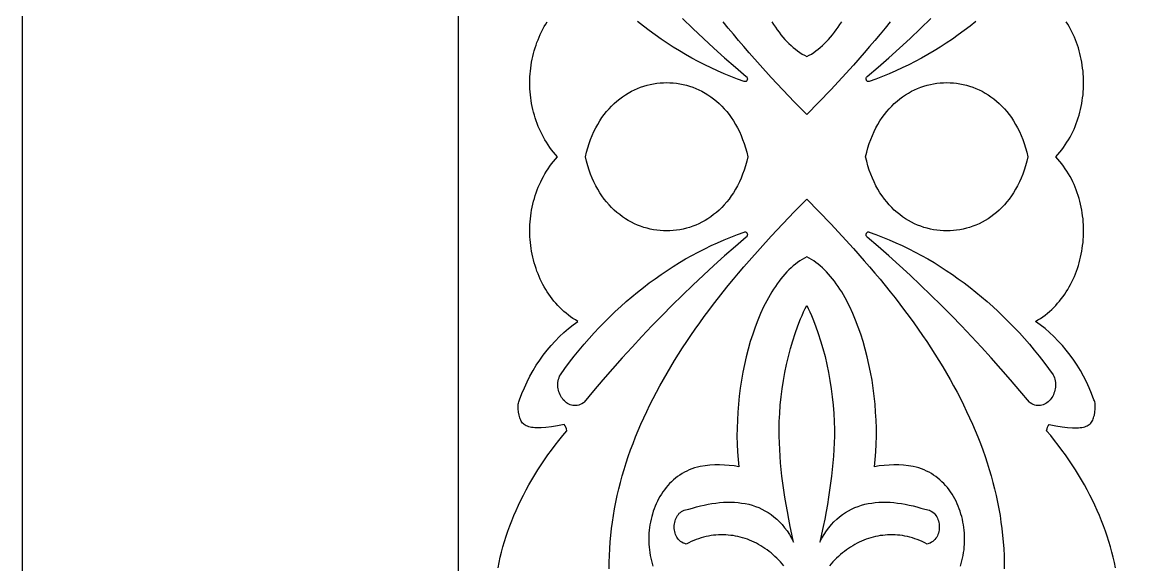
# Model space of a CAD drawing. Extents: x -335 to 335, y -262 to 262.
# Drawn here: x -335 to -207, y 21.9 to 84.1 of the extents above; entities that cross this region are included whole.
import ezdxf

# ---------------------------------------------------------------- set-up
doc = ezdxf.new("R2010")
doc.units = 0
doc.layers.add('LAYER_1', color=18, linetype='CONTINUOUS')

msp = doc.modelspace()

# ---------------------------------------------------------------- linework, layer by layer
at = {"layer": 'LAYER_1'}
for points in [[(335, -262.5), (335, 72.5), (140, 262.5), (-335, 262.5), (-335, -262.5)], [(185.59, 148.27), (119.67, 212.5), (-285, 212.5), (-285, -212.5), (285, -212.5), (285, 49.82), (192.78, 141.45)], [(-270.38, 68.69), (-270.25, 69.21), (-270.11, 69.72), (-269.96, 70.21), (-269.79, 70.68), (-269.61, 71.14), (-269.41, 71.58), (-269.2, 72.01), (-268.97, 72.41), (-268.74, 72.8), (-268.49, 73.18), (-268.23, 73.54), (-267.96, 73.88), (-267.68, 74.2), (-267.39, 74.51), (-267.09, 74.8), (-266.78, 75.07), (-266.46, 75.33), (-266.14, 75.57), (-265.8, 75.8), (-265.47, 76), (-265.12, 76.2), (-264.77, 76.37), (-264.42, 76.53), (-264.06, 76.67), (-263.69, 76.79), (-263.32, 76.9), (-262.95, 76.99), (-262.58, 77.07), (-262.2, 77.13), (-261.83, 77.17), (-261.45, 77.19), (-261.07, 77.2), (-260.69, 77.19), (-260.31, 77.17), (-259.93, 77.13), (-259.56, 77.07), (-259.19, 76.99), (-258.81, 76.9), (-258.45, 76.79), (-258.08, 76.67), (-257.72, 76.53), (-257.37, 76.37), (-257.02, 76.2), (-256.67, 76), (-256.33, 75.8), (-256, 75.57), (-255.68, 75.33), (-255.36, 75.07), (-255.05, 74.8), (-254.75, 74.51), (-254.46, 74.2), (-254.18, 73.88), (-253.91, 73.54), (-253.65, 73.18), (-253.4, 72.8), (-253.16, 72.41), (-252.94, 72.01), (-252.73, 71.58), (-252.53, 71.14), (-252.35, 70.68), (-252.18, 70.21), (-252.02, 69.72), (-251.88, 69.21), (-251.76, 68.69), (-251.88, 68.17), (-252.02, 67.66), (-252.18, 67.17), (-252.35, 66.69), (-252.53, 66.24), (-252.73, 65.8), (-252.94, 65.37), (-253.16, 64.96), (-253.4, 64.57), (-253.65, 64.2), (-253.91, 63.84), (-254.18, 63.5), (-254.46, 63.18), (-254.75, 62.87), (-255.05, 62.58), (-255.36, 62.3), (-255.68, 62.05), (-256, 61.81), (-256.33, 61.58), (-256.67, 61.37), (-257.02, 61.18), (-257.37, 61.01), (-257.72, 60.85), (-258.08, 60.71), (-258.45, 60.58), (-258.81, 60.48), (-259.19, 60.38), (-259.56, 60.31), (-259.93, 60.25), (-260.31, 60.21), (-260.69, 60.18), (-261.07, 60.18), (-261.45, 60.18), (-261.83, 60.21), (-262.2, 60.25), (-262.58, 60.31), (-262.95, 60.38), (-263.32, 60.48), (-263.69, 60.58), (-264.06, 60.71), (-264.42, 60.85), (-264.77, 61.01), (-265.12, 61.18), (-265.47, 61.37), (-265.8, 61.58), (-266.14, 61.81), (-266.46, 62.05), (-266.78, 62.3), (-267.09, 62.58), (-267.39, 62.87), (-267.68, 63.18), (-267.96, 63.5), (-268.23, 63.84), (-268.49, 64.2), (-268.74, 64.57), (-268.97, 64.96), (-269.2, 65.37), (-269.41, 65.8), (-269.61, 66.24), (-269.79, 66.69), (-269.96, 67.17), (-270.11, 67.66), (-270.25, 68.17)], [(-238.24, 68.69), (-238.12, 69.21), (-237.98, 69.72), (-237.82, 70.21), (-237.65, 70.68), (-237.47, 71.14), (-237.27, 71.58), (-237.06, 72.01), (-236.84, 72.41), (-236.6, 72.8), (-236.35, 73.18), (-236.09, 73.54), (-235.82, 73.88), (-235.54, 74.2), (-235.25, 74.51), (-234.95, 74.8), (-234.64, 75.07), (-234.32, 75.33), (-234, 75.57), (-233.67, 75.8), (-233.33, 76), (-232.98, 76.2), (-232.63, 76.37), (-232.28, 76.53), (-231.92, 76.67), (-231.55, 76.79), (-231.19, 76.9), (-230.81, 76.99), (-230.44, 77.07), (-230.07, 77.13), (-229.69, 77.17), (-229.31, 77.19), (-228.93, 77.2), (-228.55, 77.19), (-228.17, 77.17), (-227.8, 77.13), (-227.42, 77.07), (-227.05, 76.99), (-226.68, 76.9), (-226.31, 76.79), (-225.94, 76.67), (-225.58, 76.53), (-225.23, 76.37), (-224.88, 76.2), (-224.53, 76), (-224.2, 75.8), (-223.86, 75.57), (-223.54, 75.33), (-223.22, 75.07), (-222.91, 74.8), (-222.61, 74.51), (-222.32, 74.2), (-222.04, 73.88), (-221.77, 73.54), (-221.51, 73.18), (-221.26, 72.8), (-221.03, 72.41), (-220.8, 72.01), (-220.59, 71.58), (-220.39, 71.14), (-220.21, 70.68), (-220.04, 70.21), (-219.89, 69.72), (-219.75, 69.21), (-219.62, 68.69), (-219.75, 68.17), (-219.89, 67.66), (-220.04, 67.17), (-220.21, 66.69), (-220.39, 66.24), (-220.59, 65.8), (-220.8, 65.37), (-221.03, 64.96), (-221.26, 64.57), (-221.51, 64.2), (-221.77, 63.84), (-222.04, 63.5), (-222.32, 63.18), (-222.61, 62.87), (-222.91, 62.58), (-223.22, 62.3), (-223.54, 62.05), (-223.86, 61.81), (-224.2, 61.58), (-224.53, 61.37), (-224.88, 61.18), (-225.23, 61.01), (-225.58, 60.85), (-225.94, 60.71), (-226.31, 60.58), (-226.68, 60.48), (-227.05, 60.38), (-227.42, 60.31), (-227.8, 60.25), (-228.17, 60.21), (-228.55, 60.18), (-228.93, 60.18), (-229.31, 60.18), (-229.69, 60.21), (-230.07, 60.25), (-230.44, 60.31), (-230.81, 60.38), (-231.19, 60.48), (-231.55, 60.58), (-231.92, 60.71), (-232.28, 60.85), (-232.63, 61.01), (-232.98, 61.18), (-233.33, 61.37), (-233.67, 61.58), (-234, 61.81), (-234.32, 62.05), (-234.64, 62.3), (-234.95, 62.58), (-235.25, 62.87), (-235.54, 63.18), (-235.82, 63.5), (-236.09, 63.84), (-236.35, 64.2), (-236.6, 64.57), (-236.84, 64.96), (-237.06, 65.37), (-237.27, 65.8), (-237.47, 66.24), (-237.65, 66.69), (-237.82, 67.17), (-237.98, 67.66), (-238.12, 68.17)], [(-270.63, 40.45), (-270.81, 40.34), (-270.98, 40.26), (-271.16, 40.2), (-271.33, 40.16), (-271.5, 40.14), (-271.67, 40.14), (-271.83, 40.15), (-271.99, 40.19), (-272.14, 40.23), (-272.29, 40.3), (-272.43, 40.37), (-272.56, 40.46), (-272.69, 40.57), (-272.81, 40.68), (-272.93, 40.8), (-273.03, 40.94), (-273.13, 41.08), (-273.22, 41.23), (-273.3, 41.39), (-273.37, 41.55), (-273.43, 41.72), (-273.47, 41.9), (-273.51, 42.07), (-273.54, 42.25), (-273.55, 42.43), (-273.55, 42.62), (-273.54, 42.8), (-273.51, 42.98), (-273.47, 43.16), (-273.42, 43.34), (-273.35, 43.51), (-273.26, 43.68), (-272.74, 44.4), (-272.21, 45.11), (-271.67, 45.81), (-271.11, 46.5), (-270.55, 47.17), (-269.98, 47.83), (-269.4, 48.48), (-268.8, 49.11), (-268.2, 49.73), (-267.59, 50.34), (-266.97, 50.94), (-266.34, 51.52), (-265.71, 52.08), (-265.06, 52.63), (-264.41, 53.17), (-263.74, 53.7), (-263.07, 54.21), (-262.39, 54.7), (-261.71, 55.18), (-261.01, 55.65), (-260.31, 56.1), (-259.61, 56.54), (-258.89, 56.96), (-258.17, 57.36), (-257.44, 57.75), (-256.7, 58.13), (-255.96, 58.49), (-255.22, 58.83), (-254.46, 59.16), (-253.7, 59.47), (-252.94, 59.76), (-252.17, 60.04), (-252.11, 60.06), (-252.06, 60.06), (-252.01, 60.06), (-251.96, 60.04), (-251.92, 60.01), (-251.89, 59.97), (-251.86, 59.93), (-251.84, 59.88), (-251.82, 59.83), (-251.81, 59.78), (-251.81, 59.72), (-251.82, 59.67), (-251.83, 59.62), (-251.86, 59.57), (-251.89, 59.52), (-251.94, 59.48), (-253.18, 58.41), (-254.42, 57.32), (-255.64, 56.22), (-256.85, 55.1), (-258.05, 53.97), (-259.25, 52.82), (-260.43, 51.66), (-261.6, 50.48), (-262.76, 49.29), (-263.9, 48.08), (-265.04, 46.86), (-266.16, 45.62), (-267.28, 44.37), (-268.38, 43.1), (-269.47, 41.82), (-270.55, 40.52)], [(-238.06, 59.48), (-238.11, 59.52), (-238.14, 59.57), (-238.17, 59.62), (-238.18, 59.67), (-238.19, 59.72), (-238.19, 59.78), (-238.18, 59.83), (-238.16, 59.88), (-238.14, 59.93), (-238.11, 59.97), (-238.08, 60.01), (-238.04, 60.04), (-237.99, 60.06), (-237.94, 60.06), (-237.89, 60.06), (-237.83, 60.04), (-237.06, 59.76), (-236.3, 59.47), (-235.54, 59.16), (-234.78, 58.83), (-234.04, 58.49), (-233.3, 58.13), (-232.56, 57.75), (-231.83, 57.36), (-231.11, 56.96), (-230.39, 56.54), (-229.69, 56.1), (-228.99, 55.65), (-228.29, 55.18), (-227.61, 54.7), (-226.93, 54.21), (-226.26, 53.7), (-225.59, 53.17), (-224.94, 52.63), (-224.29, 52.08), (-223.66, 51.52), (-223.03, 50.94), (-222.41, 50.34), (-221.8, 49.73), (-221.2, 49.11), (-220.6, 48.48), (-220.02, 47.83), (-219.45, 47.17), (-218.89, 46.5), (-218.33, 45.81), (-217.79, 45.11), (-217.26, 44.4), (-216.74, 43.68), (-216.65, 43.51), (-216.58, 43.34), (-216.53, 43.16), (-216.49, 42.98), (-216.46, 42.8), (-216.45, 42.62), (-216.45, 42.43), (-216.46, 42.25), (-216.49, 42.07), (-216.53, 41.9), (-216.57, 41.72), (-216.63, 41.55), (-216.7, 41.39), (-216.78, 41.23), (-216.87, 41.08), (-216.97, 40.94), (-217.07, 40.8), (-217.19, 40.68), (-217.31, 40.57), (-217.44, 40.46), (-217.57, 40.37), (-217.71, 40.3), (-217.86, 40.23), (-218.01, 40.19), (-218.17, 40.15), (-218.33, 40.14), (-218.5, 40.14), (-218.67, 40.16), (-218.84, 40.2), (-219.02, 40.26), (-219.19, 40.34), (-219.37, 40.45), (-219.45, 40.52), (-220.53, 41.82), (-221.62, 43.1), (-222.72, 44.37), (-223.84, 45.62), (-224.96, 46.86), (-226.1, 48.08), (-227.24, 49.29), (-228.4, 50.48), (-229.57, 51.66), (-230.75, 52.82), (-231.95, 53.97), (-233.15, 55.1), (-234.36, 56.22), (-235.58, 57.32), (-236.82, 58.41)]]:
    msp.add_lwpolyline(points, close=True, dxfattribs=at)
for points in [[(-259.25, 84.55), (-258.05, 83.41), (-256.85, 82.27), (-255.64, 81.16), (-254.42, 80.05), (-253.18, 78.97), (-251.94, 77.9), (-251.89, 77.86), (-251.86, 77.81), (-251.83, 77.76), (-251.82, 77.71), (-251.81, 77.65), (-251.81, 77.6), (-251.82, 77.55), (-251.84, 77.5), (-251.86, 77.45), (-251.89, 77.41), (-251.92, 77.37), (-251.96, 77.34), (-252.01, 77.32), (-252.06, 77.31), (-252.11, 77.32), (-252.17, 77.33), (-252.94, 77.61), (-253.7, 77.91), (-254.46, 78.22), (-255.22, 78.55), (-255.96, 78.89), (-256.7, 79.25), (-257.44, 79.62), (-258.17, 80.02), (-258.89, 80.42), (-259.61, 80.84), (-260.31, 81.28), (-261.01, 81.73), (-261.71, 82.2), (-262.39, 82.68), (-263.07, 83.17), (-263.74, 83.68), (-264.41, 84.2)], [(-225.59, 84.2), (-226.26, 83.68), (-226.93, 83.17), (-227.61, 82.68), (-228.29, 82.2), (-228.99, 81.73), (-229.69, 81.28), (-230.39, 80.84), (-231.11, 80.42), (-231.83, 80.02), (-232.56, 79.62), (-233.3, 79.25), (-234.04, 78.89), (-234.78, 78.55), (-235.54, 78.22), (-236.3, 77.91), (-237.06, 77.61), (-237.83, 77.33), (-237.89, 77.32), (-237.94, 77.31), (-237.99, 77.32), (-238.04, 77.34), (-238.08, 77.37), (-238.11, 77.41), (-238.14, 77.45), (-238.16, 77.5), (-238.18, 77.55), (-238.19, 77.6), (-238.19, 77.65), (-238.18, 77.71), (-238.17, 77.76), (-238.14, 77.81), (-238.11, 77.86), (-238.06, 77.9), (-236.82, 78.97), (-235.58, 80.05), (-234.36, 81.16), (-233.15, 82.27), (-231.95, 83.41), (-230.75, 84.55)], [(-280.42, 21.53), (-280.3, 22.13), (-280.16, 22.74), (-280.01, 23.34), (-279.85, 23.94), (-279.67, 24.54), (-279.48, 25.14), (-279.28, 25.74), (-279.06, 26.34), (-278.83, 26.93), (-278.59, 27.52), (-278.33, 28.12), (-278.07, 28.71), (-277.79, 29.3), (-277.49, 29.88), (-277.19, 30.47), (-276.87, 31.05), (-276.54, 31.63), (-276.19, 32.2), (-275.84, 32.78), (-275.47, 33.35), (-275.09, 33.91), (-274.69, 34.48), (-274.28, 35.04), (-273.86, 35.6), (-273.43, 36.15), (-272.99, 36.7), (-272.53, 37.25), (-272.57, 37.47), (-272.64, 37.66), (-272.72, 37.83), (-272.82, 37.97), (-273.6, 37.83), (-274.3, 37.71), (-274.93, 37.64), (-275.48, 37.59), (-275.73, 37.58), (-275.96, 37.58), (-276.18, 37.59), (-276.38, 37.61), (-276.57, 37.63), (-276.74, 37.67), (-276.9, 37.71), (-277.05, 37.76), (-277.18, 37.82), (-277.3, 37.89), (-277.41, 37.96), (-277.51, 38.05), (-277.6, 38.14), (-277.68, 38.25), (-277.76, 38.36), (-277.82, 38.48), (-277.87, 38.61), (-277.92, 38.74), (-277.96, 38.89), (-278, 39.05), (-278.05, 39.38), (-278.09, 39.76), (-278.11, 39.89), (-278.11, 40.02), (-278.11, 40.16), (-278.1, 40.29), (-278.08, 40.43), (-278.04, 40.56), (-278, 40.69), (-277.94, 40.81), (-277.68, 41.51), (-277.39, 42.19), (-277.09, 42.86), (-276.75, 43.51), (-276.4, 44.15), (-276.03, 44.77), (-275.63, 45.36), (-275.22, 45.94), (-274.78, 46.5), (-274.33, 47.04), (-273.86, 47.55), (-273.37, 48.05), (-272.87, 48.52), (-272.34, 48.97), (-271.8, 49.39), (-271.25, 49.79), (-271.53, 49.96), (-271.82, 50.14), (-272.09, 50.33), (-272.35, 50.53), (-272.61, 50.74), (-272.86, 50.95), (-273.11, 51.17), (-273.34, 51.4), (-273.57, 51.64), (-273.79, 51.88), (-274, 52.13), (-274.21, 52.39), (-274.41, 52.65), (-274.6, 52.92), (-274.78, 53.19), (-274.95, 53.47), (-275.12, 53.76), (-275.28, 54.05), (-275.43, 54.35), (-275.57, 54.65), (-275.71, 54.95), (-275.83, 55.26), (-275.95, 55.57), (-276.06, 55.88), (-276.17, 56.2), (-276.26, 56.53), (-276.35, 56.85), (-276.43, 57.18), (-276.5, 57.51), (-276.56, 57.84), (-276.61, 58.17), (-276.66, 58.51), (-276.7, 58.85), (-276.73, 59.19), (-276.75, 59.52), (-276.76, 59.86), (-276.76, 60.2), (-276.76, 60.55), (-276.75, 60.89), (-276.73, 61.23), (-276.7, 61.57), (-276.66, 61.9), (-276.61, 62.24), (-276.56, 62.58), (-276.49, 62.92), (-276.42, 63.25), (-276.34, 63.58), (-276.25, 63.91), (-276.15, 64.24), (-276.04, 64.56), (-275.93, 64.88), (-275.8, 65.2), (-275.67, 65.52), (-275.52, 65.83), (-275.37, 66.14), (-275.21, 66.44), (-275.04, 66.74), (-274.86, 67.03), (-274.67, 67.32), (-274.48, 67.61), (-274.27, 67.89), (-274.05, 68.16), (-273.83, 68.43), (-273.6, 68.69), (-273.83, 68.95), (-274.05, 69.22), (-274.27, 69.49), (-274.48, 69.77), (-274.67, 70.06), (-274.86, 70.35), (-275.04, 70.64), (-275.21, 70.94), (-275.37, 71.24), (-275.52, 71.55), (-275.67, 71.86), (-275.8, 72.18), (-275.93, 72.49), (-276.04, 72.82), (-276.15, 73.14), (-276.25, 73.47), (-276.34, 73.8), (-276.42, 74.13), (-276.49, 74.46), (-276.56, 74.8), (-276.61, 75.13), (-276.66, 75.47), (-276.7, 75.81), (-276.73, 76.15), (-276.75, 76.49), (-276.76, 76.83), (-276.76, 77.17), (-276.76, 77.51), (-276.75, 77.85), (-276.73, 78.19), (-276.7, 78.53), (-276.66, 78.87), (-276.61, 79.2), (-276.56, 79.54), (-276.5, 79.87), (-276.43, 80.2), (-276.35, 80.53), (-276.26, 80.85), (-276.17, 81.17), (-276.06, 81.49), (-275.95, 81.81), (-275.83, 82.12), (-275.71, 82.43), (-275.57, 82.73), (-275.43, 83.03), (-275.28, 83.33), (-275.12, 83.62), (-274.95, 83.9), (-274.78, 84.18)], [(-235.43, 84.17), (-236, 83.46), (-236.59, 82.75), (-237.18, 82.04), (-237.78, 81.33), (-238.39, 80.62), (-239.64, 79.2), (-240.93, 77.79), (-242.25, 76.37), (-243.61, 74.96), (-245, 73.55), (-246.39, 74.96), (-247.75, 76.37), (-249.07, 77.79), (-250.36, 79.2), (-251.61, 80.62), (-252.22, 81.33), (-252.82, 82.04), (-253.41, 82.75), (-254, 83.46), (-254.57, 84.17)], [(-249.01, 84.19), (-248.81, 83.87), (-248.6, 83.56), (-248.39, 83.26), (-248.18, 82.97), (-247.96, 82.69), (-247.73, 82.42), (-247.51, 82.15), (-247.28, 81.9), (-247.04, 81.67), (-246.8, 81.44), (-246.55, 81.22), (-246.3, 81.02), (-246.05, 80.83), (-245.8, 80.65), (-245.53, 80.48), (-245.27, 80.33), (-245, 80.19), (-244.73, 80.33), (-244.47, 80.48), (-244.2, 80.65), (-243.95, 80.83), (-243.7, 81.02), (-243.45, 81.22), (-243.2, 81.44), (-242.96, 81.67), (-242.72, 81.9), (-242.49, 82.15), (-242.27, 82.42), (-242.04, 82.69), (-241.82, 82.97), (-241.61, 83.26), (-241.4, 83.56), (-241.19, 83.87), (-240.99, 84.19)], [(-209.58, 21.53), (-209.7, 22.13), (-209.84, 22.74), (-209.99, 23.34), (-210.15, 23.94), (-210.33, 24.54), (-210.52, 25.14), (-210.72, 25.74), (-210.94, 26.34), (-211.17, 26.93), (-211.41, 27.52), (-211.67, 28.12), (-211.93, 28.71), (-212.21, 29.3), (-212.51, 29.88), (-212.81, 30.47), (-213.13, 31.05), (-213.46, 31.63), (-213.81, 32.2), (-214.16, 32.78), (-214.53, 33.35), (-214.91, 33.91), (-215.31, 34.48), (-215.72, 35.04), (-216.14, 35.6), (-216.57, 36.15), (-217.01, 36.7), (-217.47, 37.25), (-217.43, 37.47), (-217.36, 37.66), (-217.28, 37.83), (-217.18, 37.97), (-216.4, 37.83), (-215.7, 37.71), (-215.07, 37.64), (-214.52, 37.59), (-214.27, 37.58), (-214.04, 37.58), (-213.82, 37.59), (-213.62, 37.61), (-213.43, 37.63), (-213.26, 37.67), (-213.1, 37.71), (-212.95, 37.76), (-212.82, 37.82), (-212.7, 37.89), (-212.59, 37.96), (-212.49, 38.05), (-212.4, 38.14), (-212.32, 38.25), (-212.24, 38.36), (-212.18, 38.48), (-212.13, 38.61), (-212.08, 38.74), (-212.04, 38.89), (-212, 39.05), (-211.95, 39.38), (-211.91, 39.76), (-211.89, 39.89), (-211.89, 40.02), (-211.89, 40.16), (-211.9, 40.29), (-211.92, 40.43), (-211.96, 40.56), (-212, 40.69), (-212.06, 40.81), (-212.32, 41.51), (-212.61, 42.19), (-212.91, 42.86), (-213.25, 43.51), (-213.6, 44.15), (-213.97, 44.77), (-214.37, 45.36), (-214.78, 45.94), (-215.22, 46.5), (-215.67, 47.04), (-216.14, 47.55), (-216.63, 48.05), (-217.13, 48.52), (-217.66, 48.97), (-218.2, 49.39), (-218.75, 49.79), (-218.47, 49.96), (-218.18, 50.14), (-217.91, 50.33), (-217.65, 50.53), (-217.39, 50.74), (-217.14, 50.95), (-216.89, 51.17), (-216.66, 51.4), (-216.43, 51.64), (-216.21, 51.88), (-216, 52.13), (-215.79, 52.39), (-215.59, 52.65), (-215.4, 52.92), (-215.22, 53.19), (-215.05, 53.47), (-214.88, 53.76), (-214.72, 54.05), (-214.57, 54.35), (-214.43, 54.65), (-214.29, 54.95), (-214.17, 55.26), (-214.05, 55.57), (-213.94, 55.88), (-213.83, 56.2), (-213.74, 56.53), (-213.65, 56.85), (-213.57, 57.18), (-213.5, 57.51), (-213.44, 57.84), (-213.39, 58.17), (-213.34, 58.51), (-213.3, 58.85), (-213.27, 59.19), (-213.25, 59.52), (-213.24, 59.86), (-213.24, 60.2), (-213.24, 60.55), (-213.25, 60.89), (-213.27, 61.23), (-213.3, 61.57), (-213.34, 61.9), (-213.39, 62.24), (-213.44, 62.58), (-213.51, 62.92), (-213.58, 63.25), (-213.66, 63.58), (-213.75, 63.91), (-213.85, 64.24), (-213.96, 64.56), (-214.07, 64.88), (-214.2, 65.2), (-214.33, 65.52), (-214.48, 65.83), (-214.63, 66.14), (-214.79, 66.44), (-214.96, 66.74), (-215.14, 67.03), (-215.33, 67.32), (-215.52, 67.61), (-215.73, 67.89), (-215.95, 68.16), (-216.17, 68.43), (-216.4, 68.69), (-216.17, 68.95), (-215.95, 69.22), (-215.73, 69.49), (-215.52, 69.77), (-215.33, 70.06), (-215.14, 70.35), (-214.96, 70.64), (-214.79, 70.94), (-214.63, 71.24), (-214.48, 71.55), (-214.33, 71.86), (-214.2, 72.18), (-214.07, 72.49), (-213.96, 72.82), (-213.85, 73.14), (-213.75, 73.47), (-213.66, 73.8), (-213.58, 74.13), (-213.51, 74.46), (-213.44, 74.8), (-213.39, 75.13), (-213.34, 75.47), (-213.3, 75.81), (-213.27, 76.15), (-213.25, 76.49), (-213.24, 76.83), (-213.24, 77.17), (-213.24, 77.51), (-213.25, 77.85), (-213.27, 78.19), (-213.3, 78.53), (-213.34, 78.87), (-213.39, 79.2), (-213.44, 79.54), (-213.5, 79.87), (-213.57, 80.2), (-213.65, 80.53), (-213.74, 80.85), (-213.83, 81.17), (-213.94, 81.49), (-214.05, 81.81), (-214.17, 82.12), (-214.29, 82.43), (-214.43, 82.73), (-214.57, 83.03), (-214.72, 83.33), (-214.88, 83.62), (-215.05, 83.9), (-215.22, 84.18)], [(-267.67, 21.4), (-267.66, 22.17), (-267.64, 22.94), (-267.6, 23.72), (-267.55, 24.49), (-267.48, 25.25), (-267.4, 26.02), (-267.29, 26.78), (-267.18, 27.54), (-267.05, 28.3), (-266.9, 29.06), (-266.74, 29.81), (-266.56, 30.57), (-266.37, 31.32), (-266.17, 32.07), (-265.95, 32.82), (-265.71, 33.57), (-265.47, 34.31), (-265.21, 35.05), (-264.93, 35.8), (-264.64, 36.54), (-264.34, 37.28), (-264.02, 38.01), (-263.69, 38.75), (-263.35, 39.48), (-263, 40.22), (-262.63, 40.95), (-262.25, 41.68), (-261.86, 42.41), (-261.45, 43.13), (-261.03, 43.86), (-260.6, 44.59), (-260.16, 45.31), (-259.71, 46.03), (-259.25, 46.75), (-258.77, 47.48), (-258.28, 48.19), (-257.79, 48.91), (-257.28, 49.63), (-256.76, 50.35), (-256.22, 51.06), (-255.68, 51.78), (-255.13, 52.49), (-254.57, 53.2), (-254, 53.92), (-253.41, 54.63), (-252.82, 55.34), (-252.22, 56.05), (-251.61, 56.76), (-250.36, 58.18), (-249.07, 59.59), (-247.75, 61), (-246.39, 62.41), (-245, 63.82), (-243.61, 62.41), (-242.25, 61), (-240.93, 59.59), (-239.64, 58.18), (-238.39, 56.76), (-237.78, 56.05), (-237.18, 55.34), (-236.59, 54.63), (-236, 53.92), (-235.43, 53.2), (-234.87, 52.49), (-234.32, 51.78), (-233.78, 51.06), (-233.24, 50.35), (-232.72, 49.63), (-232.21, 48.91), (-231.72, 48.19), (-231.23, 47.48), (-230.75, 46.75), (-230.29, 46.03), (-229.84, 45.31), (-229.4, 44.59), (-228.97, 43.86), (-228.55, 43.13), (-228.14, 42.41), (-227.75, 41.68), (-227.37, 40.95), (-227, 40.22), (-226.65, 39.48), (-226.31, 38.75), (-225.98, 38.01), (-225.66, 37.28), (-225.36, 36.54), (-225.07, 35.8), (-224.79, 35.05), (-224.53, 34.31), (-224.29, 33.57), (-224.05, 32.82), (-223.83, 32.07), (-223.63, 31.32), (-223.44, 30.57), (-223.26, 29.81), (-223.1, 29.06), (-222.95, 28.3), (-222.82, 27.54), (-222.71, 26.78), (-222.6, 26.02), (-222.52, 25.25), (-222.45, 24.49), (-222.4, 23.72), (-222.36, 22.94), (-222.34, 22.17), (-222.33, 21.4)], [(-227.36, 21.71), (-227.27, 22.02), (-227.19, 22.32), (-227.11, 22.64), (-227.05, 22.95), (-227, 23.27), (-226.95, 23.58), (-226.92, 23.9), (-226.9, 24.22), (-226.88, 24.54), (-226.88, 24.87), (-226.89, 25.19), (-226.9, 25.51), (-226.93, 25.83), (-226.97, 26.15), (-227.01, 26.46), (-227.07, 26.78), (-227.14, 27.09), (-227.21, 27.4), (-227.3, 27.7), (-227.39, 28.01), (-227.5, 28.3), (-227.61, 28.6), (-227.73, 28.88), (-227.87, 29.17), (-228.01, 29.44), (-228.16, 29.71), (-228.32, 29.98), (-228.49, 30.24), (-228.67, 30.49), (-228.86, 30.73), (-229.06, 30.96), (-229.27, 31.19), (-229.48, 31.4), (-229.71, 31.61), (-229.94, 31.81), (-230.19, 31.99), (-230.44, 32.17), (-230.7, 32.34), (-230.97, 32.49), (-231.25, 32.63), (-231.53, 32.76), (-231.83, 32.88), (-232.14, 32.99), (-232.45, 33.08), (-232.77, 33.15), (-233.33, 33.24), (-233.88, 33.3), (-234.44, 33.33), (-235, 33.34), (-235.55, 33.32), (-236.11, 33.28), (-236.67, 33.21), (-237.22, 33.11), (-237.13, 33.97), (-237.06, 34.85), (-237.02, 35.73), (-237, 36.63), (-237.01, 37.54), (-237.04, 38.46), (-237.09, 39.38), (-237.16, 40.3), (-237.26, 41.22), (-237.37, 42.14), (-237.51, 43.06), (-237.68, 43.97), (-237.86, 44.86), (-238.06, 45.75), (-238.29, 46.63), (-238.53, 47.49), (-238.8, 48.33), (-239.08, 49.15), (-239.39, 49.94), (-239.71, 50.71), (-240.05, 51.46), (-240.23, 51.82), (-240.41, 52.17), (-240.6, 52.52), (-240.79, 52.86), (-240.99, 53.19), (-241.19, 53.5), (-241.4, 53.82), (-241.61, 54.12), (-241.82, 54.41), (-242.04, 54.69), (-242.27, 54.96), (-242.49, 55.22), (-242.72, 55.47), (-242.96, 55.71), (-243.2, 55.94), (-243.45, 56.16), (-243.7, 56.36), (-243.95, 56.55), (-244.2, 56.73), (-244.47, 56.9), (-244.73, 57.05), (-245, 57.19), (-245.27, 57.05), (-245.53, 56.9), (-245.8, 56.73), (-246.05, 56.55), (-246.3, 56.36), (-246.55, 56.16), (-246.8, 55.94), (-247.04, 55.71), (-247.28, 55.47), (-247.51, 55.22), (-247.73, 54.96), (-247.96, 54.69), (-248.18, 54.41), (-248.39, 54.12), (-248.6, 53.82), (-248.81, 53.5), (-249.01, 53.19), (-249.21, 52.86), (-249.4, 52.52), (-249.59, 52.17), (-249.77, 51.82), (-249.95, 51.46), (-250.29, 50.71), (-250.61, 49.94), (-250.92, 49.15), (-251.2, 48.33), (-251.47, 47.49), (-251.71, 46.63), (-251.94, 45.75), (-252.14, 44.86), (-252.32, 43.97), (-252.49, 43.06), (-252.63, 42.14), (-252.74, 41.22), (-252.84, 40.3), (-252.91, 39.38), (-252.96, 38.46), (-252.99, 37.54), (-253, 36.63), (-252.98, 35.73), (-252.94, 34.85), (-252.87, 33.97), (-252.78, 33.11), (-253.33, 33.21), (-253.89, 33.28), (-254.45, 33.32), (-255, 33.34), (-255.56, 33.33), (-256.12, 33.3), (-256.67, 33.24), (-257.23, 33.15), (-257.55, 33.08), (-257.86, 32.99), (-258.17, 32.88), (-258.47, 32.76), (-258.75, 32.63), (-259.03, 32.49), (-259.3, 32.34), (-259.56, 32.17), (-259.81, 31.99), (-260.06, 31.81), (-260.29, 31.61), (-260.52, 31.4), (-260.73, 31.19), (-260.94, 30.96), (-261.14, 30.73), (-261.33, 30.49), (-261.51, 30.24), (-261.68, 29.98), (-261.84, 29.71), (-261.99, 29.44), (-262.13, 29.17), (-262.27, 28.88), (-262.39, 28.6), (-262.5, 28.3), (-262.61, 28.01), (-262.7, 27.7), (-262.79, 27.4), (-262.86, 27.09), (-262.93, 26.78), (-262.99, 26.46), (-263.03, 26.15), (-263.07, 25.83), (-263.1, 25.51), (-263.11, 25.19), (-263.12, 24.87), (-263.12, 24.54), (-263.1, 24.22), (-263.08, 23.9), (-263.05, 23.58), (-263, 23.27), (-262.95, 22.95), (-262.89, 22.64), (-262.81, 22.32), (-262.73, 22.02), (-262.64, 21.71)], [(-247.62, 21.75), (-247.81, 21.98), (-248.01, 22.21), (-248.22, 22.43), (-248.43, 22.64), (-248.65, 22.84), (-248.87, 23.04), (-249.09, 23.23), (-249.32, 23.41), (-249.55, 23.59), (-249.79, 23.75), (-250.03, 23.91), (-250.28, 24.06), (-250.52, 24.21), (-250.78, 24.34), (-251.03, 24.47), (-251.29, 24.58), (-251.55, 24.69), (-251.81, 24.8), (-252.08, 24.89), (-252.35, 24.97), (-252.62, 25.05), (-252.89, 25.11), (-253.17, 25.17), (-253.44, 25.22), (-253.72, 25.25), (-254, 25.28), (-254.28, 25.3), (-254.56, 25.31), (-254.85, 25.31), (-255.13, 25.3), (-255.41, 25.28), (-255.7, 25.26), (-255.98, 25.22), (-256.27, 25.17), (-256.55, 25.11), (-256.84, 25.04), (-257.12, 24.96), (-257.41, 24.86), (-257.69, 24.76), (-257.97, 24.65), (-258.26, 24.53), (-258.54, 24.39), (-258.82, 24.24), (-259, 24.3), (-259.17, 24.36), (-259.32, 24.45), (-259.47, 24.55), (-259.6, 24.66), (-259.71, 24.78), (-259.82, 24.91), (-259.91, 25.05), (-259.99, 25.2), (-260.06, 25.36), (-260.11, 25.52), (-260.15, 25.69), (-260.18, 25.86), (-260.2, 26.04), (-260.21, 26.21), (-260.2, 26.39), (-260.18, 26.56), (-260.15, 26.74), (-260.11, 26.9), (-260.06, 27.07), (-259.99, 27.23), (-259.92, 27.38), (-259.83, 27.52), (-259.73, 27.65), (-259.62, 27.78), (-259.5, 27.89), (-259.37, 27.99), (-259.22, 28.07), (-259.07, 28.14), (-258.9, 28.19), (-258.73, 28.23), (-258.54, 28.24), (-258.09, 28.38), (-257.65, 28.51), (-257.2, 28.63), (-256.75, 28.73), (-256.31, 28.82), (-255.87, 28.9), (-255.43, 28.96), (-255, 29.01), (-254.56, 29.04), (-254.13, 29.06), (-253.71, 29.06), (-253.29, 29.05), (-252.87, 29.01), (-252.47, 28.96), (-252.06, 28.9), (-251.66, 28.81), (-251.27, 28.7), (-250.89, 28.58), (-250.51, 28.43), (-250.15, 28.27), (-249.79, 28.08), (-249.44, 27.87), (-249.09, 27.64), (-248.76, 27.38), (-248.44, 27.11), (-248.13, 26.81), (-247.83, 26.48), (-247.54, 26.13), (-247.26, 25.76), (-246.99, 25.36), (-246.74, 24.93), (-246.5, 24.48), (-246.7, 25.37), (-246.89, 26.25), (-247.06, 27.12), (-247.22, 27.97), (-247.37, 28.8), (-247.5, 29.62), (-247.63, 30.44), (-247.74, 31.24), (-247.84, 32.03), (-247.92, 32.81), (-247.99, 33.59), (-248.06, 34.35), (-248.1, 35.12), (-248.14, 35.88), (-248.17, 36.63), (-248.18, 37.38), (-248.15, 38.31), (-248.1, 39.25), (-248.03, 40.19), (-247.93, 41.13), (-247.81, 42.07), (-247.67, 43.01), (-247.5, 43.95), (-247.31, 44.87), (-247.1, 45.79), (-246.86, 46.69), (-246.6, 47.57), (-246.32, 48.43), (-246.02, 49.28), (-245.7, 50.09), (-245.54, 50.49), (-245.36, 50.88), (-245.18, 51.27), (-245, 51.64), (-244.82, 51.27), (-244.64, 50.88), (-244.46, 50.49), (-244.3, 50.09), (-243.98, 49.28), (-243.68, 48.43), (-243.4, 47.57), (-243.14, 46.69), (-242.9, 45.79), (-242.69, 44.87), (-242.5, 43.95), (-242.33, 43.01), (-242.19, 42.07), (-242.07, 41.13), (-241.97, 40.19), (-241.9, 39.25), (-241.85, 38.31), (-241.82, 37.38), (-241.83, 36.63), (-241.86, 35.88), (-241.9, 35.12), (-241.94, 34.35), (-242.01, 33.59), (-242.08, 32.81), (-242.16, 32.03), (-242.26, 31.24), (-242.37, 30.44), (-242.5, 29.62), (-242.63, 28.8), (-242.78, 27.97), (-242.94, 27.12), (-243.11, 26.25), (-243.3, 25.37), (-243.5, 24.48), (-243.26, 24.93), (-243.01, 25.36), (-242.74, 25.76), (-242.46, 26.13), (-242.17, 26.48), (-241.87, 26.81), (-241.56, 27.11), (-241.24, 27.38), (-240.91, 27.64), (-240.56, 27.87), (-240.21, 28.08), (-239.85, 28.27), (-239.49, 28.43), (-239.11, 28.58), (-238.73, 28.7), (-238.34, 28.81), (-237.94, 28.9), (-237.53, 28.96), (-237.13, 29.01), (-236.71, 29.05), (-236.29, 29.06), (-235.87, 29.06), (-235.44, 29.04), (-235, 29.01), (-234.57, 28.96), (-234.13, 28.9), (-233.69, 28.82), (-233.25, 28.73), (-232.8, 28.63), (-232.35, 28.51), (-231.91, 28.38), (-231.46, 28.24), (-231.27, 28.23), (-231.1, 28.19), (-230.93, 28.14), (-230.78, 28.07), (-230.63, 27.99), (-230.5, 27.89), (-230.38, 27.78), (-230.27, 27.65), (-230.17, 27.52), (-230.08, 27.38), (-230.01, 27.23), (-229.94, 27.07), (-229.89, 26.9), (-229.85, 26.74), (-229.82, 26.56), (-229.8, 26.39), (-229.79, 26.21), (-229.8, 26.04), (-229.82, 25.86), (-229.85, 25.69), (-229.89, 25.52), (-229.94, 25.36), (-230.01, 25.2), (-230.09, 25.05), (-230.18, 24.91), (-230.29, 24.78), (-230.4, 24.66), (-230.53, 24.55), (-230.68, 24.45), (-230.83, 24.36), (-231, 24.3), (-231.18, 24.24), (-231.46, 24.39), (-231.74, 24.53), (-232.03, 24.65), (-232.31, 24.76), (-232.59, 24.86), (-232.88, 24.96), (-233.16, 25.04), (-233.45, 25.11), (-233.73, 25.17), (-234.02, 25.22), (-234.3, 25.26), (-234.59, 25.28), (-234.87, 25.3), (-235.15, 25.31), (-235.44, 25.31), (-235.72, 25.3), (-236, 25.28), (-236.28, 25.25), (-236.56, 25.22), (-236.83, 25.17), (-237.11, 25.11), (-237.38, 25.05), (-237.65, 24.97), (-237.92, 24.89), (-238.19, 24.8), (-238.45, 24.69), (-238.71, 24.58), (-238.97, 24.47), (-239.22, 24.34), (-239.48, 24.21), (-239.72, 24.06), (-239.97, 23.91), (-240.21, 23.75), (-240.45, 23.59), (-240.68, 23.41), (-240.91, 23.23), (-241.13, 23.04), (-241.35, 22.84), (-241.57, 22.64), (-241.78, 22.43), (-241.99, 22.21), (-242.19, 21.98), (-242.38, 21.75)]]:
    msp.add_lwpolyline(points, dxfattribs=at)

doc.saveas('drawing.dxf')
